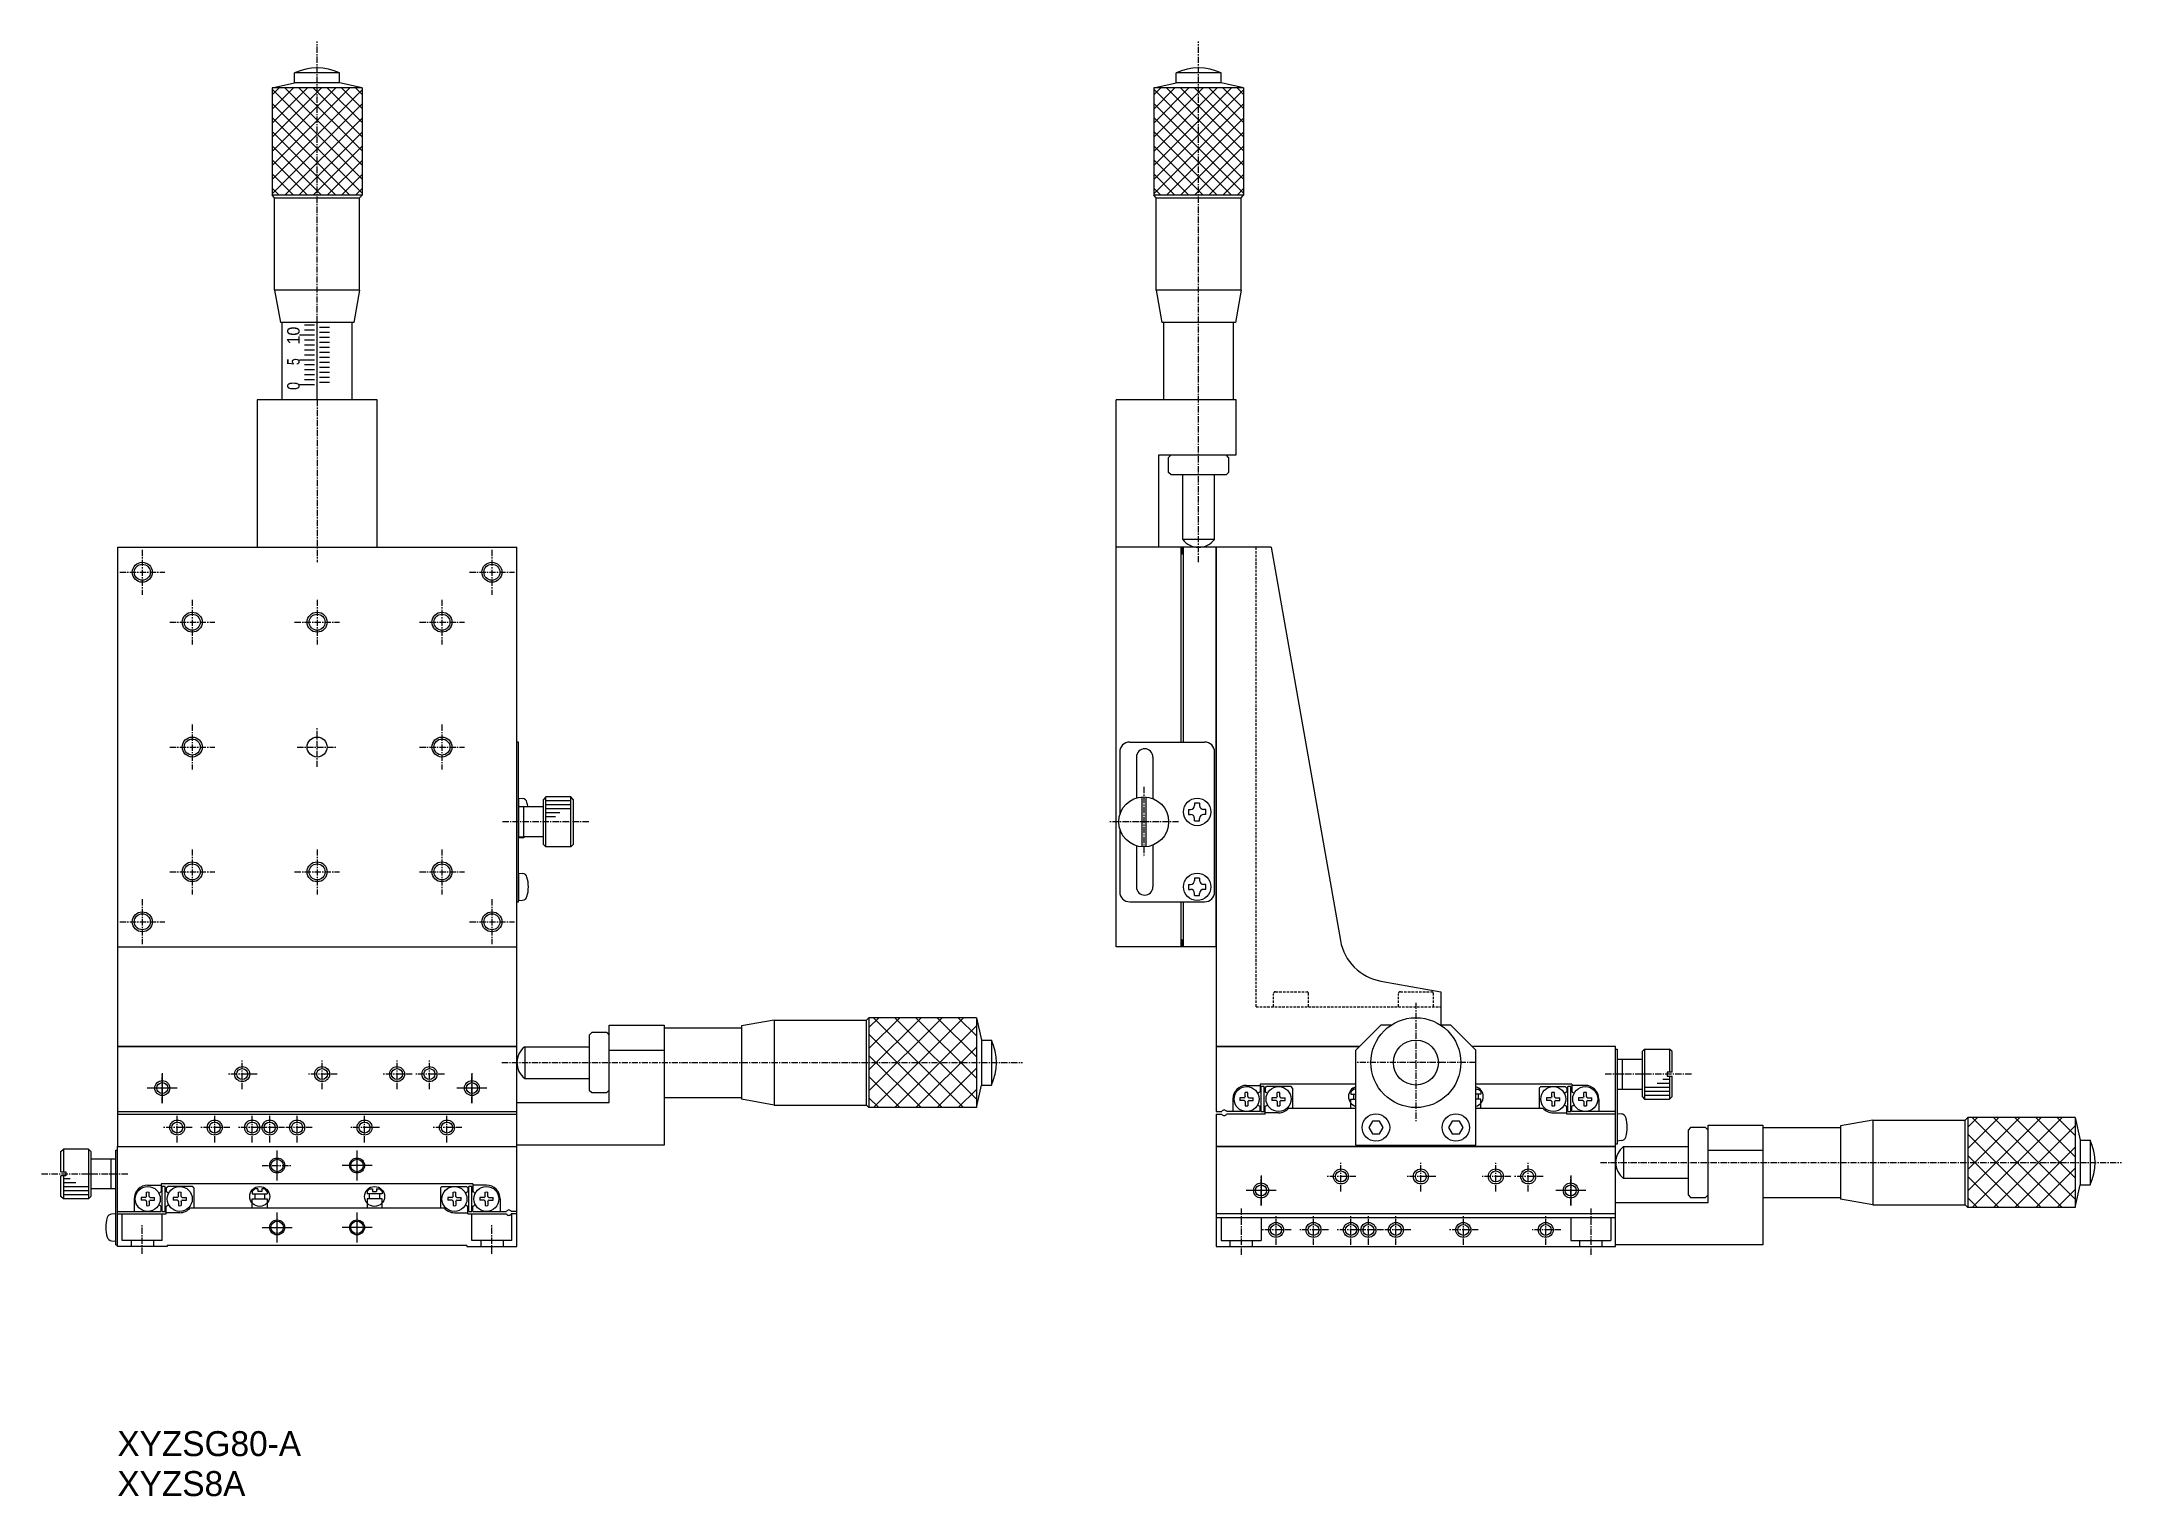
# Model space of a CAD drawing. Extents: x 99 to 516, y 121 to 412.
import ezdxf

# ---------------------------------------------------------------- set-up
doc = ezdxf.new("R2010")
doc.units = 0
doc.linetypes.add('CENTER', pattern=[2, 1.25, -0.25, 0.25, -0.25])
doc.linetypes.add('DASHED', pattern=[0.75, 0.5, -0.25])
doc.layers.get('0').update_dxf_attribs({"linetype": 'CONTINUOUS'})
doc.layers.add('CENTER', color=1, linetype='CENTER')

msp = doc.modelspace()

# ---------------------------------------------------------------- linework, layer by layer
at = {"color": 7, "linetype": 'CONTINUOUS'}
for p, q in [((145.66, 403.22), (150.16, 404.22)), ((159.16, 406.22), (150.16, 406.22)), ((150.16, 404.22), (150.16, 406.22)), ((159.16, 404.22), (150.16, 404.22)), ((159.16, 404.22), (159.16, 406.22)), ((163.66, 403.22), (159.16, 404.22)), ((322.16, 403.22), (326.66, 404.22)), ((335.66, 406.22), (326.66, 406.22)), ((326.66, 404.22), (326.66, 406.22)), ((335.66, 404.22), (326.66, 404.22)), ((335.66, 404.22), (335.66, 406.22)), ((340.16, 403.22), (335.66, 404.22)), ((145.66, 403.22), (145.66, 381.72)), ((163.66, 403.22), (145.66, 403.22)), ((163.66, 403.22), (163.66, 381.72)), ((322.16, 403.22), (322.16, 381.72)), ((340.16, 403.22), (322.16, 403.22)), ((340.16, 403.22), (340.16, 381.72)), ((163.66, 381.72), (145.66, 381.72)), ((146.16, 381.22), (145.66, 381.72)), ((146.16, 362.72), (146.16, 381.22)), ((146.16, 381.22), (163.16, 381.22)), ((163.16, 381.22), (163.66, 381.72)), ((163.16, 362.72), (163.16, 381.22)), ((340.16, 381.72), (322.16, 381.72)), ((322.66, 381.22), (322.16, 381.72)), ((322.66, 362.72), (322.66, 381.22)), ((322.66, 381.22), (339.66, 381.22)), ((339.66, 381.22), (340.16, 381.72)), ((339.66, 362.72), (339.66, 381.22)), ((163.16, 362.72), (146.16, 362.72)), ((146.16, 362.72), (147.31, 356.22)), ((163.16, 362.72), (162.02, 356.22)), ((339.66, 362.72), (322.66, 362.72)), ((322.66, 362.72), (323.81, 356.22)), ((339.66, 362.72), (338.52, 356.22)), ((162.02, 356.22), (147.31, 356.22)), ((147.66, 340.72), (147.66, 356.22)), ((154.66, 340.72), (154.66, 356.22)), ((161.66, 340.72), (161.66, 356.22)), ((338.52, 356.22), (323.81, 356.22)), ((324.16, 340.72), (324.16, 356.22)), ((338.16, 340.72), (338.16, 356.22)), ((166.66, 340.72), (142.66, 340.72)), ((142.66, 340.72), (142.66, 311.22)), ((166.66, 311.22), (166.66, 340.72)), ((314.66, 231.22), (314.66, 340.72)), ((338.66, 340.72), (314.66, 340.72)), ((338.66, 329.72), (338.66, 340.72)), ((323.16, 329.72), (338.66, 329.72)), ((323.16, 311.22), (323.16, 329.72)), ((325.66, 329.72), (325.16, 329.22)), ((325.16, 326.22), (325.16, 329.22)), ((337.16, 329.22), (336.66, 329.72)), ((337.16, 329.22), (337.16, 326.22)), ((325.66, 325.72), (325.16, 326.22)), ((336.66, 325.72), (325.66, 325.72)), ((327.99, 312.79), (327.99, 325.72)), ((334.34, 312.79), (334.34, 325.72)), ((337.16, 326.22), (336.66, 325.72)), ((334.34, 312.79), (327.99, 312.79)), ((114.66, 311.22), (114.66, 211.22)), ((114.66, 311.22), (194.66, 311.22)), ((194.66, 211.22), (194.66, 311.22)), ((327.66, 311.22), (314.66, 311.22)), ((327.66, 272.22), (327.66, 311.22)), ((334.66, 311.22), (327.66, 311.22)), ((327.86, 309.82), (327.66, 309.82)), ((327.86, 309.82), (327.86, 311.22)), ((328.16, 272.22), (328.16, 311.22)), ((334.66, 311.22), (334.66, 211.22)), ((334.66, 231.22), (334.66, 311.22)), ((345.66, 311.22), (334.66, 311.22)), ((345.66, 311.22), (359.55, 232.45)), ((194.96, 272.22), (194.66, 272.22)), ((194.96, 240.22), (194.96, 272.22)), ((317.36, 272.22), (332.36, 272.22)), ((315.36, 270.22), (315.36, 257.62)), ((318.71, 269.22), (318.71, 261.01)), ((322.01, 269.22), (322.01, 260.87)), ((334.36, 242.22), (334.36, 270.22)), ((194.96, 260.97), (194.96, 259.22)), ((194.96, 260.97), (195.81, 260.9)), ((194.96, 259.22), (194.96, 253.22)), ((195.96, 259.22), (194.96, 259.22)), ((195.96, 259.22), (195.96, 253.22)), ((195.96, 259.22), (195.96, 253.22)), ((199.96, 259.22), (195.96, 259.22)), ((200.46, 261.22), (199.96, 260.72)), ((199.96, 251.72), (199.96, 260.72)), ((200.46, 251.22), (200.46, 261.22)), ((205.46, 261.22), (200.46, 261.22)), ((205.46, 251.22), (205.46, 261.22)), ((205.96, 260.72), (205.46, 261.22)), ((205.96, 260.72), (205.96, 251.72)), ((319.76, 261.21), (319.76, 251.24)), ((320.56, 261.21), (320.56, 251.24)), ((329.11, 258.72), (329.56, 258.72)), ((329.11, 258.72), (329.11, 257.72)), ((330.36, 259.97), (330.36, 259.52)), ((331.36, 259.97), (330.36, 259.97)), ((331.36, 259.97), (331.36, 259.52)), ((332.61, 258.72), (332.16, 258.72)), ((332.61, 257.72), (332.61, 258.72)), ((315.36, 254.82), (315.36, 242.22)), ((329.11, 257.72), (329.56, 257.72)), ((330.36, 256.47), (330.36, 256.92)), ((330.36, 256.47), (331.36, 256.47)), ((331.36, 256.47), (331.36, 256.92)), ((332.61, 257.72), (332.16, 257.72)), ((194.96, 253.22), (195.96, 253.22)), ((195.73, 253.04), (194.96, 252.97)), ((199.96, 253.22), (195.96, 253.22)), ((200.46, 251.22), (199.96, 251.72)), ((205.46, 251.22), (200.46, 251.22)), ((205.96, 251.72), (205.46, 251.22)), ((318.71, 251.44), (318.71, 243.22)), ((322.01, 251.58), (322.01, 243.22)), ((194.96, 245.97), (194.96, 240.47)), ((194.96, 245.97), (195.81, 245.9)), ((329.11, 243.72), (329.11, 242.72)), ((329.11, 243.72), (329.56, 243.72)), ((329.11, 242.72), (329.56, 242.72)), ((330.36, 244.97), (330.36, 244.52)), ((331.36, 244.97), (330.36, 244.97)), ((330.36, 241.47), (330.36, 241.92)), ((331.36, 244.97), (331.36, 244.52)), ((331.36, 241.47), (331.36, 241.92)), ((332.61, 243.72), (332.16, 243.72)), ((332.61, 242.72), (332.16, 242.72)), ((332.61, 242.72), (332.61, 243.72)), ((194.66, 240.22), (194.96, 240.22)), ((194.96, 240.47), (195.81, 240.55)), ((317.36, 240.22), (332.36, 240.22)), ((327.66, 231.22), (327.66, 240.22)), ((328.16, 231.22), (328.16, 240.22)), ((330.36, 241.47), (331.36, 241.47)), ((114.66, 231.22), (194.66, 231.22)), ((327.66, 231.22), (314.66, 231.22)), ((327.86, 232.62), (327.66, 232.62)), ((334.66, 231.22), (327.66, 231.22)), ((327.86, 232.62), (327.86, 231.22)), ((367.66, 224.34), (379.66, 222.22)), ((379.66, 222.22), (379.66, 215.52)), ((264.66, 216.52), (265.16, 217.02)), ((265.16, 217.02), (265.16, 199.02)), ((286.66, 217.02), (265.16, 217.02)), ((286.66, 217.02), (286.66, 199.02)), ((286.66, 217.02), (287.66, 212.52)), ((209.66, 214.02), (209.16, 213.52)), ((209.16, 213.52), (209.16, 202.52)), ((212.66, 214.02), (209.66, 214.02)), ((212.66, 214.02), (213.16, 213.52)), ((213.16, 200.02), (213.16, 215.52)), ((213.16, 215.52), (224.16, 215.52)), ((224.16, 215.52), (224.16, 191.52)), ((224.16, 215.02), (239.66, 215.02)), ((246.16, 216.52), (239.66, 215.38)), ((239.66, 215.38), (239.66, 200.67)), ((246.16, 216.52), (264.66, 216.52)), ((246.16, 216.52), (246.16, 199.52)), ((264.66, 199.52), (264.66, 216.52)), ((287.66, 212.52), (287.66, 203.52)), ((287.66, 212.52), (289.66, 212.52)), ((289.66, 212.52), (289.66, 203.52)), ((367.66, 215.52), (362.66, 210.52)), ((369.69, 215.52), (367.66, 215.52)), ((381.66, 215.52), (379.64, 215.52)), ((386.66, 210.52), (381.66, 215.52)), ((194.66, 211.22), (114.66, 211.22)), ((114.66, 211.22), (194.66, 211.22)), ((114.66, 211.22), (114.66, 191.22)), ((194.66, 191.22), (194.66, 211.22)), ((196.23, 211.2), (209.16, 211.2)), ((196.23, 211.2), (196.23, 204.85)), ((213.16, 210.52), (224.16, 210.52)), ((334.66, 211.22), (363.36, 211.22)), ((363.36, 211.22), (334.66, 211.22)), ((334.66, 211.22), (334.66, 198.22)), ((362.66, 191.52), (362.66, 210.52)), ((414.66, 211.22), (385.96, 211.22)), ((386.66, 191.52), (386.66, 210.52)), ((414.66, 191.22), (414.66, 211.22)), ((414.66, 210.72), (414.96, 210.72)), ((414.96, 210.72), (414.96, 191.72)), ((414.96, 208.72), (419.96, 208.72)), ((415.96, 208.72), (415.96, 202.72)), ((420.46, 210.72), (419.96, 210.22)), ((419.96, 210.22), (419.96, 201.22)), ((420.46, 210.72), (425.46, 210.72)), ((420.46, 210.72), (420.46, 200.72)), ((425.46, 210.72), (425.46, 206.12)), ((425.96, 210.22), (425.46, 210.72)), ((425.96, 206.12), (425.96, 210.22)), ((123.66, 205.92), (123.66, 199.92)), ((185.66, 205.92), (185.66, 199.92)), ((196.23, 204.85), (209.16, 204.85)), ((425.96, 206.12), (424.96, 206.12)), ((424.96, 206.12), (424.96, 205.32)), ((424.96, 205.32), (425.96, 205.32)), ((425.46, 205.32), (425.46, 200.72)), ((425.96, 201.22), (425.96, 205.32)), ((126.66, 202.92), (120.66, 202.92)), ((188.66, 202.92), (182.66, 202.92)), ((194.66, 200.02), (213.16, 200.02)), ((209.16, 202.52), (209.66, 202.02)), ((209.66, 202.02), (212.66, 202.02)), ((213.16, 202.52), (212.66, 202.02)), ((224.16, 201.02), (239.66, 201.02)), ((246.16, 199.52), (239.66, 200.67)), ((286.66, 199.02), (287.66, 203.52)), ((287.66, 203.52), (289.66, 203.52)), ((338.01, 200.72), (338.01, 198.22)), ((340.28, 201), (339.44, 200.98)), ((340.28, 200.45), (339.44, 200.46)), ((340.28, 201), (340.41, 201.06)), ((340.28, 200.45), (340.41, 200.39)), ((340.49, 201.22), (340.41, 201.06)), ((340.49, 200.23), (340.41, 200.39)), ((340.49, 201.22), (340.5, 202.05)), ((340.49, 200.23), (340.5, 199.4)), ((340.76, 203.47), (343.46, 203.47)), ((341.04, 201.22), (341.02, 202.05)), ((341.04, 200.23), (341.02, 199.4)), ((341.04, 201.22), (341.11, 201.06)), ((341.04, 200.23), (341.11, 200.39)), ((341.24, 201), (341.11, 201.06)), ((341.24, 200.45), (341.11, 200.39)), ((341.24, 201), (342.09, 200.98)), ((341.24, 200.45), (342.09, 200.46)), ((362.66, 203.72), (343.46, 203.72)), ((343.46, 203.72), (343.46, 202.14)), ((343.66, 198.22), (343.66, 203.22)), ((344.26, 203.22), (343.66, 203.22)), ((344.26, 198.22), (344.26, 203.22)), ((344.46, 202.92), (344.76, 203.22)), ((344.46, 202.92), (344.46, 202.14)), ((349.66, 203.22), (344.76, 203.22)), ((346.68, 201), (345.84, 200.98)), ((346.68, 200.45), (345.84, 200.46)), ((346.68, 201), (346.81, 201.06)), ((346.68, 200.45), (346.81, 200.39)), ((346.89, 201.22), (346.81, 201.06)), ((346.89, 200.23), (346.81, 200.39)), ((346.89, 201.22), (346.9, 202.05)), ((346.89, 200.23), (346.9, 199.4)), ((347.44, 201.22), (347.42, 202.05)), ((347.44, 200.23), (347.42, 199.4)), ((347.44, 201.22), (347.51, 201.06)), ((347.44, 200.23), (347.51, 200.39)), ((347.64, 201), (347.51, 201.06)), ((347.64, 200.45), (347.51, 200.39)), ((347.64, 201), (348.49, 200.98)), ((347.64, 200.45), (348.49, 200.46)), ((349.96, 202.92), (349.66, 203.22)), ((349.96, 202.92), (349.96, 198.92)), ((361.66, 202.22), (362.16, 202.72)), ((361.66, 202.22), (361.66, 201.72)), ((361.66, 201.72), (362.66, 201.72)), ((361.66, 200.72), (362.66, 200.72)), ((361.66, 198.92), (361.66, 200.72)), ((362.66, 202.72), (362.16, 202.72)), ((362.16, 201.72), (362.16, 200.72)), ((405.86, 203.72), (386.66, 203.72)), ((386.66, 202.72), (387.16, 202.72)), ((387.66, 201.72), (386.66, 201.72)), ((387.66, 200.72), (386.66, 200.72)), ((387.66, 202.22), (387.16, 202.72)), ((387.16, 201.72), (387.16, 200.72)), ((387.66, 202.22), (387.66, 201.72)), ((387.66, 198.92), (387.66, 200.72)), ((399.36, 202.92), (399.66, 203.22)), ((399.36, 202.92), (399.36, 198.92)), ((399.66, 203.22), (404.56, 203.22)), ((401.68, 201), (400.84, 200.98)), ((401.68, 200.45), (400.84, 200.46)), ((401.68, 201), (401.81, 201.06)), ((401.68, 200.45), (401.81, 200.39)), ((401.89, 201.22), (401.81, 201.06)), ((401.89, 200.23), (401.81, 200.39)), ((401.89, 201.22), (401.9, 202.05)), ((401.89, 200.23), (401.9, 199.4)), ((402.44, 201.22), (402.42, 202.05)), ((402.44, 200.23), (402.42, 199.4)), ((402.44, 201.22), (402.51, 201.06)), ((402.44, 200.23), (402.51, 200.39)), ((402.64, 201), (402.51, 201.06)), ((402.64, 200.45), (402.51, 200.39)), ((402.64, 201), (403.49, 200.98)), ((402.64, 200.45), (403.49, 200.46)), ((404.86, 202.92), (404.56, 203.22)), ((404.86, 202.92), (404.86, 202.14)), ((405.06, 198.22), (405.06, 203.22)), ((405.66, 203.22), (405.06, 203.22)), ((405.66, 198.22), (405.66, 203.22)), ((405.86, 203.72), (405.86, 202.14)), ((408.56, 203.47), (405.86, 203.47)), ((408.08, 201), (407.24, 200.98)), ((408.08, 200.45), (407.24, 200.46)), ((408.08, 201), (408.21, 201.06)), ((408.08, 200.45), (408.21, 200.39)), ((408.29, 201.22), (408.21, 201.06)), ((408.29, 200.23), (408.21, 200.39)), ((408.29, 201.22), (408.3, 202.05)), ((408.29, 200.23), (408.3, 199.4)), ((408.84, 201.22), (408.82, 202.05)), ((408.84, 200.23), (408.82, 199.4)), ((408.84, 201.22), (408.91, 201.06)), ((408.84, 200.23), (408.91, 200.39)), ((409.04, 201), (408.91, 201.06)), ((409.04, 200.45), (408.91, 200.39)), ((409.04, 201), (409.89, 200.98)), ((409.04, 200.45), (409.89, 200.46)), ((411.31, 200.72), (411.31, 198.22)), ((414.96, 202.72), (419.96, 202.72)), ((419.96, 201.22), (420.46, 200.72)), ((420.46, 200.72), (425.46, 200.72)), ((425.46, 200.72), (425.96, 201.22)), ((114.66, 198.22), (194.66, 198.22)), ((114.66, 197.72), (194.66, 197.72)), ((246.16, 199.52), (264.66, 199.52)), ((264.66, 199.52), (265.16, 199.02)), ((286.66, 199.02), (265.16, 199.02)), ((334.66, 198.22), (335.8, 198.22)), ((334.66, 197.72), (334.66, 191.22)), ((334.66, 197.72), (335.8, 197.72)), ((343.46, 198.22), (336.72, 198.22)), ((344.46, 197.72), (336.72, 197.72)), ((343.46, 198.22), (343.46, 199.31)), ((343.66, 198.22), (344.26, 198.22)), ((344.46, 197.72), (344.46, 199.31)), ((347.16, 197.97), (344.46, 197.97)), ((349.24, 198.92), (362.66, 198.92)), ((365.94, 196.27), (365.22, 195.02)), ((367.38, 196.27), (365.94, 196.27)), ((368.11, 195.02), (367.38, 196.27)), ((381.94, 196.27), (381.22, 195.02)), ((383.38, 196.27), (381.94, 196.27)), ((384.11, 195.02), (383.38, 196.27)), ((386.66, 198.92), (400.08, 198.92)), ((402.16, 197.97), (404.86, 197.97)), ((404.86, 197.72), (404.86, 199.31)), ((414.66, 197.72), (404.86, 197.72)), ((405.06, 198.22), (405.66, 198.22)), ((405.86, 198.22), (405.86, 199.31)), ((414.66, 198.22), (405.86, 198.22)), ((414.96, 197.82), (415.81, 197.75)), ((466.16, 196.52), (459.66, 195.38)), ((466.16, 196.52), (466.16, 179.52)), ((466.16, 196.52), (484.66, 196.52)), ((484.66, 196.52), (485.16, 197.02)), ((484.66, 179.52), (484.66, 196.52)), ((506.66, 197.02), (485.16, 197.02)), ((485.16, 197.02), (485.16, 179.02)), ((506.66, 197.02), (506.66, 179.02)), ((506.66, 197.02), (507.66, 192.52)), ((365.22, 195.02), (365.94, 193.77)), ((365.94, 193.77), (367.38, 193.77)), ((367.38, 193.77), (368.11, 195.02)), ((381.22, 195.02), (381.94, 193.77)), ((381.94, 193.77), (383.38, 193.77)), ((383.38, 193.77), (384.11, 195.02)), ((414.96, 191.72), (414.66, 191.72)), ((415.81, 192.4), (414.96, 192.32)), ((429.66, 195.02), (429.16, 194.52)), ((429.16, 194.52), (429.16, 181.52)), ((432.66, 195.02), (429.66, 195.02)), ((432.66, 195.02), (433.16, 194.52)), ((433.16, 180.02), (433.16, 195.52)), ((433.16, 195.52), (444.16, 195.52)), ((444.16, 195.52), (444.16, 171.52)), ((444.16, 195.02), (459.66, 195.02)), ((459.66, 195.38), (459.66, 180.67)), ((507.66, 192.52), (507.66, 183.52)), ((507.66, 192.52), (509.66, 192.52)), ((509.66, 192.52), (509.66, 183.52)), ((103.36, 190.22), (103.86, 190.72)), ((103.36, 186.12), (103.36, 190.22)), ((108.86, 190.72), (103.86, 190.72)), ((103.86, 190.72), (103.86, 186.12)), ((108.86, 190.72), (108.86, 180.72)), ((108.86, 190.72), (109.36, 190.22)), ((109.36, 190.22), (109.36, 181.22)), ((114.36, 188.72), (109.36, 188.72)), ((113.36, 188.72), (113.36, 182.72)), ((114.36, 171.52), (114.36, 190.52)), ((114.36, 190.52), (114.66, 190.52)), ((114.66, 191.22), (194.66, 191.22)), ((114.66, 191.22), (194.66, 191.22)), ((114.66, 171.22), (114.66, 191.22)), ((165.66, 187.42), (159.66, 187.42)), ((224.16, 191.52), (194.66, 191.52)), ((194.66, 171.22), (194.66, 191.22)), ((334.66, 191.22), (414.66, 191.22)), ((414.66, 191.22), (334.66, 191.22)), ((334.66, 191.22), (334.66, 171.22)), ((362.66, 191.52), (386.66, 191.52)), ((414.66, 171.22), (414.66, 191.22)), ((416.23, 191.2), (429.16, 191.2)), ((416.23, 191.2), (416.23, 184.85)), ((433.16, 190.52), (444.16, 190.52)), ((103.36, 186.12), (104.36, 186.12)), ((104.36, 185.32), (103.36, 185.32)), ((103.36, 181.22), (103.36, 185.32)), ((103.86, 185.32), (103.86, 180.72)), ((104.36, 186.12), (104.36, 185.32)), ((120.76, 183.47), (123.46, 183.47)), ((185.86, 183.72), (123.46, 183.72)), ((123.46, 183.72), (123.46, 182.14)), ((185.86, 183.72), (185.86, 182.14)), ((188.56, 183.47), (185.86, 183.47)), ((343.66, 185.42), (343.66, 179.42)), ((405.66, 185.42), (405.66, 179.42)), ((416.23, 184.85), (429.16, 184.85)), ((506.66, 179.02), (507.66, 183.52)), ((507.66, 183.52), (509.66, 183.52)), ((103.86, 180.72), (103.36, 181.22)), ((108.86, 180.72), (103.86, 180.72)), ((109.36, 181.22), (108.86, 180.72)), ((114.36, 182.72), (109.36, 182.72)), ((118.01, 180.72), (118.01, 178.22)), ((120.28, 181), (119.44, 180.98)), ((120.28, 180.45), (119.44, 180.46)), ((120.28, 181), (120.41, 181.06)), ((120.28, 180.45), (120.41, 180.39)), ((120.49, 181.22), (120.41, 181.06)), ((120.49, 180.23), (120.41, 180.39)), ((120.49, 181.22), (120.5, 182.05)), ((120.49, 180.23), (120.5, 179.4)), ((121.04, 181.22), (121.02, 182.05)), ((121.04, 180.23), (121.02, 179.4)), ((121.04, 181.22), (121.11, 181.06)), ((121.04, 180.23), (121.11, 180.39)), ((121.24, 181), (121.11, 181.06)), ((121.24, 180.45), (121.11, 180.39)), ((121.24, 181), (122.09, 180.98)), ((121.24, 180.45), (122.09, 180.46)), ((123.46, 178.22), (123.46, 179.31)), ((124.26, 183.22), (123.66, 183.22)), ((123.66, 178.22), (123.66, 183.22)), ((124.26, 178.22), (124.26, 183.22)), ((124.46, 182.92), (124.76, 183.22)), ((124.46, 182.92), (124.46, 182.14)), ((124.46, 177.72), (124.46, 179.31)), ((129.66, 183.22), (124.76, 183.22)), ((126.68, 181), (125.84, 180.98)), ((126.68, 180.45), (125.84, 180.46)), ((126.68, 181), (126.81, 181.06)), ((126.68, 180.45), (126.81, 180.39)), ((126.89, 181.22), (126.81, 181.06)), ((126.89, 180.23), (126.81, 180.39)), ((126.89, 181.22), (126.9, 182.05)), ((126.89, 180.23), (126.9, 179.4)), ((127.44, 181.22), (127.42, 182.05)), ((127.44, 180.23), (127.42, 179.4)), ((127.44, 181.22), (127.51, 181.06)), ((127.44, 180.23), (127.51, 180.39)), ((127.64, 181), (127.51, 181.06)), ((127.64, 180.45), (127.51, 180.39)), ((127.64, 181), (128.49, 180.98)), ((127.64, 180.45), (128.49, 180.46)), ((129.96, 182.92), (129.66, 183.22)), ((129.96, 182.92), (129.96, 178.92)), ((141.66, 182.22), (142.16, 182.72)), ((141.66, 182.22), (141.66, 181.72)), ((141.66, 181.72), (144.66, 181.72)), ((141.66, 180.72), (144.66, 180.72)), ((141.66, 178.92), (141.66, 180.72)), ((142.76, 182.72), (142.16, 182.72)), ((142.16, 181.72), (142.16, 180.72)), ((142.76, 182.72), (142.76, 182.22)), ((143.56, 182.22), (142.76, 182.22)), ((144.16, 182.72), (143.56, 182.72)), ((143.56, 182.72), (143.56, 182.22)), ((144.66, 182.22), (144.16, 182.72)), ((144.16, 180.72), (144.16, 181.72)), ((144.66, 182.22), (144.66, 181.72)), ((144.66, 180.72), (144.66, 178.92)), ((164.66, 182.22), (165.16, 182.72)), ((164.66, 182.22), (164.66, 181.72)), ((167.66, 181.72), (164.66, 181.72)), ((167.66, 180.72), (164.66, 180.72)), ((164.66, 180.72), (164.66, 178.92)), ((165.16, 182.72), (165.76, 182.72)), ((165.16, 180.72), (165.16, 181.72)), ((165.76, 182.72), (165.76, 182.22)), ((165.76, 182.22), (166.56, 182.22)), ((166.56, 182.72), (167.16, 182.72)), ((166.56, 182.72), (166.56, 182.22)), ((167.66, 182.22), (167.16, 182.72)), ((167.16, 181.72), (167.16, 180.72)), ((167.66, 182.22), (167.66, 181.72)), ((167.66, 178.92), (167.66, 180.72)), ((179.36, 182.92), (179.66, 183.22)), ((179.36, 182.92), (179.36, 178.92)), ((179.66, 183.22), (184.56, 183.22)), ((181.68, 181), (180.84, 180.98)), ((181.68, 180.45), (180.84, 180.46)), ((181.68, 181), (181.81, 181.06)), ((181.68, 180.45), (181.81, 180.39)), ((181.89, 181.22), (181.81, 181.06)), ((181.89, 180.23), (181.81, 180.39)), ((181.89, 181.22), (181.9, 182.05)), ((181.89, 180.23), (181.9, 179.4)), ((182.44, 181.22), (182.42, 182.05)), ((182.44, 180.23), (182.42, 179.4)), ((182.44, 181.22), (182.51, 181.06)), ((182.44, 180.23), (182.51, 180.39)), ((182.64, 181), (182.51, 181.06)), ((182.64, 180.45), (182.51, 180.39)), ((182.64, 181), (183.49, 180.98)), ((182.64, 180.45), (183.49, 180.46)), ((184.86, 182.92), (184.56, 183.22)), ((184.86, 182.92), (184.86, 182.14)), ((184.86, 177.72), (184.86, 179.31)), ((185.66, 183.22), (185.06, 183.22)), ((185.06, 178.22), (185.06, 183.22)), ((185.66, 178.22), (185.66, 183.22)), ((185.86, 178.22), (185.86, 179.31)), ((188.08, 181), (187.24, 180.98)), ((188.08, 180.45), (187.24, 180.46)), ((188.08, 181), (188.21, 181.06)), ((188.08, 180.45), (188.21, 180.39)), ((188.29, 181.22), (188.21, 181.06)), ((188.29, 180.23), (188.21, 180.39)), ((188.29, 181.22), (188.3, 182.05)), ((188.29, 180.23), (188.3, 179.4)), ((188.84, 181.22), (188.82, 182.05)), ((188.84, 180.23), (188.82, 179.4)), ((188.84, 181.22), (188.91, 181.06)), ((188.84, 180.23), (188.91, 180.39)), ((189.04, 181), (188.91, 181.06)), ((189.04, 180.45), (188.91, 180.39)), ((189.04, 181), (189.89, 180.98)), ((189.04, 180.45), (189.89, 180.46)), ((191.31, 180.72), (191.31, 178.22)), ((346.66, 182.42), (340.66, 182.42)), ((408.66, 182.42), (402.66, 182.42)), ((414.66, 180.02), (433.16, 180.02)), ((429.16, 181.52), (429.66, 181.02)), ((429.66, 181.02), (432.66, 181.02)), ((433.16, 181.52), (432.66, 181.02)), ((444.16, 181.02), (459.66, 181.02)), ((466.16, 179.52), (459.66, 180.67)), ((466.16, 179.52), (484.66, 179.52)), ((484.66, 179.52), (485.16, 179.02)), ((114.36, 177.77), (113.52, 177.7)), ((114.66, 178.22), (123.46, 178.22)), ((114.66, 177.72), (124.46, 177.72)), ((123.66, 178.22), (124.26, 178.22)), ((127.16, 177.97), (124.46, 177.97)), ((129.24, 178.92), (180.08, 178.92)), ((143.66, 175.02), (149.66, 175.02)), ((146.66, 172.02), (146.66, 178.02)), ((165.66, 175.02), (159.66, 175.02)), ((162.66, 172.02), (162.66, 178.02)), ((182.16, 177.97), (184.86, 177.97)), ((184.86, 177.72), (192.6, 177.72)), ((185.06, 178.22), (185.66, 178.22)), ((185.86, 178.22), (192.6, 178.22)), ((194.66, 178.22), (193.52, 178.22)), ((194.66, 177.72), (193.52, 177.72)), ((414.66, 177.72), (334.66, 177.72)), ((414.66, 176.92), (334.66, 176.92)), ((506.66, 179.02), (485.16, 179.02)), ((113.52, 172.35), (114.36, 172.27)), ((114.36, 171.52), (114.66, 171.52)), ((124.66, 171.22), (114.66, 171.22)), ((184.66, 171.42), (124.66, 171.42)), ((124.66, 171.42), (124.66, 171.22)), ((184.66, 171.42), (184.66, 171.22)), ((184.66, 171.22), (194.66, 171.22)), ((334.66, 171.22), (414.66, 171.22)), ((444.16, 171.52), (414.66, 171.52))]:
    msp.add_line(p, q, dxfattribs=at)
at = {"color": 3, "linetype": 'CONTINUOUS'}
for p, q in [((145.66, 401.81), (147.08, 403.22)), ((145.66, 398.98), (149.91, 403.22)), ((145.66, 396.15), (152.73, 403.22)), ((145.66, 393.33), (155.56, 403.22)), ((145.66, 390.5), (158.39, 403.22)), ((145.66, 387.67), (161.22, 403.22)), ((163.66, 384.94), (145.66, 402.94)), ((145.66, 384.84), (163.66, 402.84)), ((163.66, 382.11), (145.66, 400.11)), ((145.66, 382.01), (163.66, 400.01)), ((163.66, 387.77), (148.2, 403.22)), ((163.66, 390.59), (151.03, 403.22)), ((163.66, 393.42), (153.86, 403.22)), ((163.66, 396.25), (156.69, 403.22)), ((163.66, 399.08), (159.52, 403.22)), ((163.66, 401.91), (162.35, 403.22)), ((322.16, 401.81), (323.58, 403.22)), ((322.16, 398.98), (326.41, 403.22)), ((322.16, 396.15), (329.23, 403.22)), ((322.16, 393.33), (332.06, 403.22)), ((322.16, 390.5), (334.89, 403.22)), ((322.16, 387.67), (337.72, 403.22)), ((340.16, 384.94), (322.16, 402.94)), ((322.16, 384.84), (340.16, 402.84)), ((340.16, 382.11), (322.16, 400.11)), ((322.16, 382.01), (340.16, 400.01)), ((340.16, 387.77), (324.7, 403.22)), ((340.16, 390.59), (327.53, 403.22)), ((340.16, 393.42), (330.36, 403.22)), ((340.16, 396.25), (333.19, 403.22)), ((340.16, 399.08), (336.02, 403.22)), ((340.16, 401.91), (338.85, 403.22)), ((161.22, 381.72), (145.66, 397.28)), ((148.2, 381.72), (163.66, 397.18)), ((337.72, 381.72), (322.16, 397.28)), ((324.7, 381.72), (340.16, 397.18)), ((158.39, 381.72), (145.66, 394.45)), ((155.56, 381.72), (145.66, 391.62)), ((151.03, 381.72), (163.66, 394.35)), ((153.86, 381.72), (163.66, 391.53)), ((334.89, 381.72), (322.16, 394.45)), ((332.06, 381.72), (322.16, 391.62)), ((327.53, 381.72), (340.16, 394.35)), ((330.36, 381.72), (340.16, 391.53)), ((152.73, 381.72), (145.66, 388.8)), ((156.69, 381.72), (163.66, 388.7)), ((329.23, 381.72), (322.16, 388.8)), ((333.19, 381.72), (340.16, 388.7)), ((149.91, 381.72), (145.66, 385.97)), ((147.08, 381.72), (145.66, 383.14)), ((159.52, 381.72), (163.66, 385.87)), ((326.41, 381.72), (322.16, 385.97)), ((323.58, 381.72), (322.16, 383.14)), ((336.02, 381.72), (340.16, 385.87)), ((162.35, 381.72), (163.66, 383.04)), ((338.85, 381.72), (340.16, 383.04)), ((154.16, 355.72), (152.16, 355.72)), ((154.16, 354.72), (152.16, 354.72)), ((157.16, 355.22), (155.16, 355.22)), ((157.16, 355.22), (155.16, 355.22)), ((157.16, 354.22), (155.16, 354.22)), ((154.16, 353.72), (151.16, 353.72)), ((154.16, 352.72), (152.16, 352.72)), ((154.16, 351.72), (152.16, 351.72)), ((154.16, 350.72), (152.16, 350.72)), ((157.16, 353.22), (155.16, 353.22)), ((157.16, 352.22), (155.16, 352.22)), ((157.16, 351.22), (155.16, 351.22)), ((157.16, 351.22), (155.16, 351.22)), ((157.16, 350.22), (155.16, 350.22)), ((154.16, 348.72), (151.16, 348.72)), ((154.16, 349.72), (152.16, 349.72)), ((154.16, 347.72), (152.16, 347.72)), ((154.16, 346.72), (152.16, 346.72)), ((154.16, 345.72), (152.16, 345.72)), ((157.16, 349.22), (155.16, 349.22)), ((157.16, 348.22), (155.16, 348.22)), ((157.16, 347.22), (155.16, 347.22)), ((157.16, 346.22), (155.16, 346.22)), ((154.16, 343.72), (151.16, 343.72)), ((154.16, 344.72), (152.16, 344.72)), ((157.16, 345.22), (155.16, 345.22)), ((157.16, 344.22), (155.16, 344.22)), ((205.46, 260.42), (200.46, 260.42)), ((205.46, 259.62), (200.46, 259.62)), ((205.46, 258.82), (200.46, 258.82)), ((203.28, 258.02), (200.46, 258.02)), ((202.37, 257.22), (200.46, 257.22)), ((265.16, 210.84), (271.35, 217.02)), ((265.16, 206.6), (275.59, 217.02)), ((265.16, 202.35), (279.83, 217.02)), ((265.16, 215.08), (267.1, 217.02)), ((266.07, 199.02), (284.07, 217.02)), ((284.07, 199.02), (266.07, 217.02)), ((286.66, 200.68), (270.32, 217.02)), ((286.66, 204.92), (274.56, 217.02)), ((286.66, 209.16), (278.8, 217.02)), ((286.66, 213.4), (283.04, 217.02)), ((279.83, 199.02), (265.16, 213.69)), ((270.32, 199.02), (286.66, 215.37)), ((275.59, 199.02), (265.16, 209.45)), ((274.56, 199.02), (286.66, 211.12)), ((271.35, 199.02), (265.16, 205.21)), ((278.8, 199.02), (286.66, 206.88)), ((424.09, 204.72), (425.46, 204.72)), ((267.1, 199.02), (265.16, 200.96)), ((283.04, 199.02), (286.66, 202.64)), ((420.46, 203.12), (425.46, 203.12)), ((420.46, 202.32), (425.46, 202.32)), ((420.46, 201.52), (425.46, 201.52)), ((422.96, 203.92), (425.46, 203.92)), ((485.16, 186.6), (495.59, 197.02)), ((485.16, 182.35), (499.83, 197.02)), ((485.16, 190.84), (491.35, 197.02)), ((485.16, 195.08), (487.1, 197.02)), ((486.07, 179.02), (504.07, 197.02)), ((504.07, 179.02), (486.07, 197.02)), ((506.66, 180.68), (490.32, 197.02)), ((506.66, 184.92), (494.56, 197.02)), ((506.66, 189.16), (498.8, 197.02)), ((506.66, 193.4), (503.04, 197.02)), ((499.83, 179.02), (485.16, 193.69)), ((490.32, 179.02), (506.66, 195.37)), ((146.66, 184.42), (146.66, 190.42)), ((162.66, 184.42), (162.66, 190.42)), ((495.59, 179.02), (485.16, 189.45)), ((494.56, 179.02), (506.66, 191.12)), ((105.24, 184.72), (103.86, 184.72)), ((106.36, 183.92), (103.86, 183.92)), ((491.35, 179.02), (485.16, 185.21)), ((498.8, 179.02), (506.66, 186.88)), ((108.86, 183.12), (103.86, 183.12)), ((108.86, 182.32), (103.86, 182.32)), ((108.86, 181.52), (103.86, 181.52)), ((487.1, 179.02), (485.16, 180.96)), ((503.04, 179.02), (506.66, 182.64)), ((115.66, 172.42), (115.66, 177.72)), ((123.66, 172.42), (123.66, 177.72)), ((185.66, 172.42), (185.66, 177.72)), ((193.66, 172.42), (193.66, 177.72)), ((335.66, 176.92), (335.66, 172.42)), ((343.66, 176.92), (343.66, 172.42)), ((405.66, 176.92), (405.66, 172.42)), ((413.66, 176.92), (413.66, 172.42)), ((123.66, 172.42), (115.66, 172.42)), ((117.41, 172.42), (117.41, 171.22)), ((121.91, 172.42), (121.91, 171.22)), ((193.66, 172.42), (185.66, 172.42)), ((187.41, 172.42), (187.41, 171.22)), ((191.91, 172.42), (191.91, 171.22)), ((335.66, 172.42), (343.66, 172.42)), ((337.41, 172.42), (337.41, 171.22)), ((341.91, 172.42), (341.91, 171.22)), ((405.66, 172.42), (413.66, 172.42)), ((407.41, 172.42), (407.41, 171.22)), ((411.91, 172.42), (411.91, 171.22))]:
    msp.add_line(p, q, dxfattribs=at)
at = {"color": 3, "linetype": 'DASHED'}
for p, q in [((342.66, 219.22), (342.66, 311.22)), ((346.16, 219.22), (346.16, 221.82)), ((346.56, 222.22), (352.76, 222.22)), ((353.16, 219.22), (353.16, 221.82)), ((371.16, 219.22), (371.16, 221.82)), ((371.56, 222.22), (377.76, 222.22)), ((378.16, 219.22), (378.16, 221.82)), ((342.66, 219.22), (379.66, 219.22))]:
    msp.add_line(p, q, dxfattribs=at)
at = {"color": 3, "linetype": 'CONTINUOUS'}
for centre, radius in [((119.66, 306.22), 2), ((189.66, 306.22), 2), ((129.66, 296.22), 2), ((154.66, 296.22), 2), ((179.66, 296.22), 2), ((129.66, 271.22), 2), ((179.66, 271.22), 2), ((129.66, 246.22), 2), ((154.66, 246.22), 2), ((179.66, 246.22), 2), ((119.66, 236.22), 2), ((189.66, 236.22), 2), ((123.66, 202.92), 1.5), ((139.66, 205.72), 1.5), ((155.66, 205.72), 1.5), ((170.66, 205.72), 1.5), ((177.16, 205.72), 1.5), ((185.66, 202.92), 1.5), ((126.66, 195.02), 1.5), ((134.16, 195.02), 1.5), ((141.66, 195.02), 1.5), ((145.16, 195.02), 1.5), ((150.66, 195.02), 1.5), ((164.16, 195.02), 1.5), ((180.66, 195.02), 1.5), ((146.66, 187.42), 1.5), ((162.66, 187.42), 1.5), ((343.66, 182.42), 1.5), ((359.66, 185.22), 1.5), ((375.66, 185.22), 1.5), ((390.66, 185.22), 1.5), ((397.16, 185.22), 1.5), ((405.66, 182.42), 1.5), ((143.16, 181.22), 2), ((166.16, 181.22), 2), ((146.66, 175.02), 1.5), ((162.66, 175.02), 1.5), ((346.66, 174.52), 1.5), ((354.16, 174.52), 1.5), ((361.66, 174.52), 1.5), ((365.16, 174.52), 1.5), ((370.66, 174.52), 1.5), ((384.16, 174.52), 1.5), ((400.66, 174.52), 1.5)]:
    msp.add_circle(centre, radius, dxfattribs=at)
at = {"color": 7, "linetype": 'CONTINUOUS'}
for centre, radius in [((119.66, 306.22), 1.6), ((189.66, 306.22), 1.6), ((129.66, 296.22), 1.6), ((154.66, 296.22), 1.6), ((179.66, 296.22), 1.6), ((129.66, 271.22), 1.6), ((154.66, 271.22), 2), ((179.66, 271.22), 1.6), ((320.16, 256.22), 5), ((330.86, 258.22), 2.75), ((129.66, 246.22), 1.6), ((154.66, 246.22), 1.6), ((179.66, 246.22), 1.6), ((330.86, 243.22), 2.75), ((119.66, 236.22), 1.6), ((189.66, 236.22), 1.6), ((374.66, 208.02), 9), ((374.66, 208.02), 4.5), ((139.66, 205.72), 1.1), ((155.66, 205.72), 1.1), ((170.66, 205.72), 1.1), ((177.16, 205.72), 1.1), ((123.66, 202.92), 1.1), ((185.66, 202.92), 1.1), ((340.76, 200.72), 2.5), ((347.16, 200.72), 2.5), ((402.16, 200.72), 2.5), ((408.56, 200.72), 2.5), ((126.66, 195.02), 1.1), ((134.16, 195.02), 1.1), ((141.66, 195.02), 1.1), ((145.16, 195.02), 1.1), ((150.66, 195.02), 1.1), ((164.16, 195.02), 1.1), ((180.66, 195.02), 1.1), ((366.66, 195.02), 2.75), ((382.66, 195.02), 2.75), ((146.66, 187.42), 1.25), ((162.66, 187.42), 1.25), ((343.66, 182.42), 1.1), ((359.66, 185.22), 1.1), ((375.66, 185.22), 1.1), ((390.66, 185.22), 1.1), ((397.16, 185.22), 1.1), ((405.66, 182.42), 1.1), ((120.76, 180.72), 2.5), ((127.16, 180.72), 2.5), ((182.16, 180.72), 2.5), ((188.56, 180.72), 2.5), ((146.66, 175.02), 1.25), ((162.66, 175.02), 1.25), ((346.66, 174.52), 1.1), ((354.16, 174.52), 1.1), ((361.66, 174.52), 1.1), ((365.16, 174.52), 1.1), ((370.66, 174.52), 1.1), ((384.16, 174.52), 1.1), ((400.66, 174.52), 1.1)]:
    msp.add_circle(centre, radius, dxfattribs=at)
for centre, radius, start, end in [((154.66, 396.6), 10.62, 64.9424, 115.0576), ((331.16, 396.6), 10.62, 64.9424, 115.0576), ((331.16, 315.22), 4, 217.4626, 322.5374), ((317.36, 270.22), 2, 90, 180), ((320.36, 269.22), 1.65, 0, 180), ((332.36, 270.22), 2, 0, 90), ((195.72, 259.9), 1, 16.257, 85), ((189.96, 258.22), 7, 8.2132, 16.257), ((329.56, 259.52), 0.8, 270, 0), ((332.16, 259.52), 0.8, 180, 270), ((329.56, 256.92), 0.8, 0, 90), ((332.16, 256.92), 0.8, 90, 180), ((195.66, 253.86), 0.821, 275, 309.3338), ((195.72, 244.9), 1, 16.257, 85), ((189.96, 243.22), 7, 343.743, 16.257), ((317.36, 242.22), 2, 180, 270), ((320.36, 243.22), 1.65, 180, 0), ((329.56, 244.52), 0.8, 270, 0), ((329.56, 241.92), 0.8, 0, 90), ((332.16, 244.52), 0.8, 180, 270), ((332.16, 241.92), 0.8, 90, 180), ((332.36, 242.22), 2, 270, 0), ((195.72, 241.55), 1, 275, 343.743), ((369.4, 234.19), 10, 190, 260), ((280.04, 208.02), 10.62, 334.9424, 25.0576), ((198.66, 208.02), 4, 127.4626, 232.5374), ((340.76, 200.72), 2.75, 90, 180), ((340.76, 200.72), 1.35, 168.8959, 191.1041), ((340.76, 200.72), 1.35, 78.8959, 101.1041), ((340.76, 200.72), 1.35, 348.8959, 11.1041), ((343.96, 200.72), 1.5, 101.5369, 130.5416), ((343.96, 200.72), 1.5, 49.4584, 78.463), ((347.16, 200.72), 1.35, 168.8959, 191.1041), ((347.16, 200.72), 1.35, 78.8959, 101.1041), ((347.16, 200.72), 1.35, 348.8959, 11.1041), ((363.16, 201.22), 2, 104.4775, 255.5225), ((386.16, 201.22), 2, 284.4777, 75.5224), ((402.16, 200.72), 1.35, 168.8959, 191.1041), ((402.16, 200.72), 1.35, 78.8959, 101.1041), ((402.16, 200.72), 1.35, 348.8959, 11.1041), ((405.36, 200.72), 1.5, 101.5369, 130.5416), ((405.36, 200.72), 1.5, 49.4584, 78.463), ((408.56, 200.72), 1.35, 168.8959, 191.1041), ((408.56, 200.72), 1.35, 78.8959, 101.1041), ((408.56, 200.72), 2.75, 360, 90), ((408.56, 200.72), 1.35, 348.8959, 11.1041), ((336.26, 198.02), 0.5, 23.5782, 156.4218), ((336.26, 197.92), 0.5, 203.5782, 336.4218), ((340.76, 200.72), 1.35, 258.8959, 281.1041), ((343.96, 200.72), 1.5, 229.4584, 258.463), ((343.96, 200.72), 1.5, 281.537, 310.5416), ((347.16, 200.72), 1.35, 258.8959, 281.1041), ((347.16, 200.72), 2.75, 270, 319.1149), ((402.16, 200.72), 2.75, 220.8851, 270), ((402.16, 200.72), 1.35, 258.8959, 281.1041), ((405.36, 200.72), 1.5, 229.4584, 258.463), ((405.36, 200.72), 1.5, 281.537, 310.5416), ((408.56, 200.72), 1.35, 258.8959, 281.1041), ((415.72, 196.75), 1, 16.257, 85), ((409.96, 195.07), 7, 343.743, 16.257), ((415.72, 193.39), 1, 275, 343.743), ((500.04, 188.02), 10.62, 334.9424, 25.0576), ((418.66, 188.02), 4, 127.4626, 232.5374), ((120.76, 180.72), 2.75, 90, 180), ((188.56, 180.72), 2.75, 0, 90), ((120.76, 180.72), 1.35, 168.8959, 191.1041), ((120.76, 180.72), 1.35, 78.8959, 101.1041), ((120.76, 180.72), 1.35, 258.8959, 281.1041), ((120.76, 180.72), 1.35, 348.8959, 11.1041), ((123.96, 180.72), 1.5, 101.5369, 130.5416), ((123.96, 180.72), 1.5, 229.4584, 258.463), ((123.96, 180.72), 1.5, 49.4584, 78.463), ((123.96, 180.72), 1.5, 281.537, 310.5416), ((127.16, 180.72), 1.35, 168.8959, 191.1041), ((127.16, 180.72), 1.35, 78.8959, 101.1041), ((127.16, 180.72), 1.35, 258.8959, 281.1041), ((127.16, 180.72), 1.35, 348.8959, 11.1041), ((182.16, 180.72), 1.35, 168.8959, 191.1041), ((182.16, 180.72), 1.35, 78.8959, 101.1041), ((182.16, 180.72), 1.35, 258.8959, 281.1041), ((182.16, 180.72), 1.35, 348.8959, 11.1041), ((185.36, 180.72), 1.5, 101.5369, 130.5416), ((185.36, 180.72), 1.5, 229.4584, 258.463), ((185.36, 180.72), 1.5, 49.4584, 78.463), ((185.36, 180.72), 1.5, 281.537, 310.5416), ((188.56, 180.72), 1.35, 168.8959, 191.1041), ((188.56, 180.72), 1.35, 78.8959, 101.1041), ((188.56, 180.72), 1.35, 258.8959, 281.1041), ((188.56, 180.72), 1.35, 348.8959, 11.1041), ((119.36, 175.02), 7, 163.743, 196.257), ((113.6, 176.7), 1, 95, 163.743), ((127.16, 180.72), 2.75, 270, 319.1149), ((182.16, 180.72), 2.75, 220.8851, 270), ((193.06, 178.02), 0.5, 23.5782, 156.4218), ((193.06, 177.92), 0.5, 203.5782, 336.4218), ((113.6, 173.35), 1, 196.257, 265)]:
    msp.add_arc(centre, radius, start, end, dxfattribs=at)
at = {"color": 3, "linetype": 'DASHED'}
for centre, start, end in [((346.56, 221.82), 90, 180), ((352.76, 221.82), 0, 90), ((371.56, 221.82), 90, 180), ((377.76, 221.82), 0, 90)]:
    msp.add_arc(centre, 0.4, start, end, dxfattribs=at)
at = {"layer": 'CENTER', "color": 1, "linetype": 'CENTER'}
for p, q in [((154.66, 356.22), (154.66, 412.48)), ((331.16, 308.21), (331.16, 412.48)), ((154.66, 340.72), (154.66, 308.21)), ((119.66, 310.72), (119.66, 301.72)), ((189.66, 310.72), (189.66, 301.72)), ((115.16, 306.22), (124.16, 306.22)), ((185.16, 306.22), (194.16, 306.22)), ((129.66, 300.72), (129.66, 291.72)), ((154.66, 300.72), (154.66, 291.72)), ((179.66, 300.72), (179.66, 291.72)), ((125.16, 296.22), (134.16, 296.22)), ((150.16, 296.22), (159.16, 296.22)), ((175.16, 296.22), (184.16, 296.22)), ((129.66, 275.72), (129.66, 266.72)), ((154.66, 267.22), (154.66, 275.22)), ((179.66, 275.72), (179.66, 266.72)), ((125.16, 271.22), (134.16, 271.22)), ((150.66, 271.22), (158.66, 271.22)), ((175.16, 271.22), (184.16, 271.22)), ((320.16, 263.22), (320.16, 249.22)), ((209.04, 256.22), (191.61, 256.22)), ((327.16, 256.22), (313.16, 256.22)), ((129.66, 250.72), (129.66, 241.72)), ((154.66, 250.72), (154.66, 241.72)), ((179.66, 250.72), (179.66, 241.72)), ((125.16, 246.22), (134.16, 246.22)), ((150.16, 246.22), (159.16, 246.22)), ((175.16, 246.22), (184.16, 246.22)), ((119.66, 240.72), (119.66, 231.72)), ((189.66, 240.72), (189.66, 231.72)), ((115.16, 236.22), (124.16, 236.22)), ((185.16, 236.22), (194.16, 236.22)), ((374.66, 220.02), (374.66, 196.02)), ((139.66, 202.72), (139.66, 208.72)), ((155.66, 202.72), (155.66, 208.72)), ((170.66, 202.72), (170.66, 208.72)), ((177.16, 202.72), (177.16, 208.72)), ((123.66, 199.92), (123.66, 205.92)), ((142.66, 205.72), (136.66, 205.72)), ((158.66, 205.72), (152.66, 205.72)), ((173.66, 205.72), (167.66, 205.72)), ((180.16, 205.72), (174.16, 205.72)), ((185.66, 199.92), (185.66, 205.92)), ((191.65, 208.02), (295.92, 208.02)), ((386.66, 208.02), (362.66, 208.02)), ((429.83, 205.72), (412.57, 205.72)), ((126.66, 202.92), (120.66, 202.92)), ((188.66, 202.92), (182.66, 202.92)), ((126.66, 192.02), (126.66, 198.02)), ((134.16, 192.02), (134.16, 198.02)), ((141.66, 192.02), (141.66, 198.02)), ((145.16, 192.02), (145.16, 198.02)), ((150.66, 192.02), (150.66, 198.02)), ((164.16, 192.02), (164.16, 198.02)), ((180.66, 192.02), (180.66, 198.02)), ((129.66, 195.02), (123.66, 195.02)), ((137.16, 195.02), (131.16, 195.02)), ((144.66, 195.02), (138.66, 195.02)), ((148.16, 195.02), (142.16, 195.02)), ((153.66, 195.02), (147.66, 195.02)), ((167.16, 195.02), (161.16, 195.02)), ((183.66, 195.02), (177.66, 195.02)), ((143.66, 187.42), (149.66, 187.42)), ((143.66, 187.42), (149.66, 187.42)), ((146.66, 184.42), (146.66, 190.42)), ((165.66, 187.42), (159.66, 187.42)), ((162.66, 184.42), (162.66, 190.42)), ((359.66, 182.22), (359.66, 188.22)), ((375.66, 182.22), (375.66, 188.22)), ((390.66, 182.22), (390.66, 188.22)), ((397.16, 182.22), (397.16, 188.22)), ((411.65, 188.02), (515.92, 188.02)), ((99.49, 185.72), (116.76, 185.72)), ((343.66, 179.42), (343.66, 185.42)), ((362.66, 185.22), (356.66, 185.22)), ((378.66, 185.22), (372.66, 185.22)), ((393.66, 185.22), (387.66, 185.22)), ((400.16, 185.22), (394.16, 185.22)), ((405.66, 179.42), (405.66, 185.42)), ((346.66, 182.42), (340.66, 182.42)), ((408.66, 182.42), (402.66, 182.42)), ((119.66, 169.72), (119.66, 175.72)), ((143.66, 175.02), (149.66, 175.02)), ((146.66, 172.02), (146.66, 178.02)), ((165.66, 175.02), (159.66, 175.02)), ((162.66, 172.02), (162.66, 178.02)), ((189.66, 169.72), (189.66, 175.72)), ((339.66, 178.78), (339.66, 169.25)), ((346.66, 171.52), (346.66, 177.52)), ((354.16, 171.52), (354.16, 177.52)), ((361.66, 171.52), (361.66, 177.52)), ((365.16, 171.52), (365.16, 177.52)), ((370.66, 171.52), (370.66, 177.52)), ((384.16, 171.52), (384.16, 177.52)), ((400.66, 171.52), (400.66, 177.52)), ((409.66, 178.78), (409.66, 169.25)), ((349.66, 174.52), (343.66, 174.52)), ((357.16, 174.52), (351.16, 174.52)), ((364.66, 174.52), (358.66, 174.52)), ((368.16, 174.52), (362.16, 174.52)), ((373.66, 174.52), (367.66, 174.52)), ((387.16, 174.52), (381.16, 174.52)), ((403.66, 174.52), (397.66, 174.52))]:
    msp.add_line(p, q, dxfattribs=at)

# ---------------------------------------------------------------- texts
at = {"color": 3, "linetype": 'CONTINUOUS'}
for s, width, p in [('10', 0.96, (151.16, 351.82)), ('5', 0.72, (151.16, 347.72)), ('0', 0.864, (151.16, 342.72))]:
    msp.add_text(s, height=2.5, rotation=90, dxfattribs=dict(at, width=width)).set_placement(p)
at = {"color": 7, "linetype": 'CONTINUOUS'}
for s, p in [('XYZSG80-A', (114.66, 129.22)), ('XYZS8A', (114.66, 121.22))]:
    msp.add_text(s, height=5, dxfattribs=at).set_placement(p)

doc.saveas('drawing.dxf')
